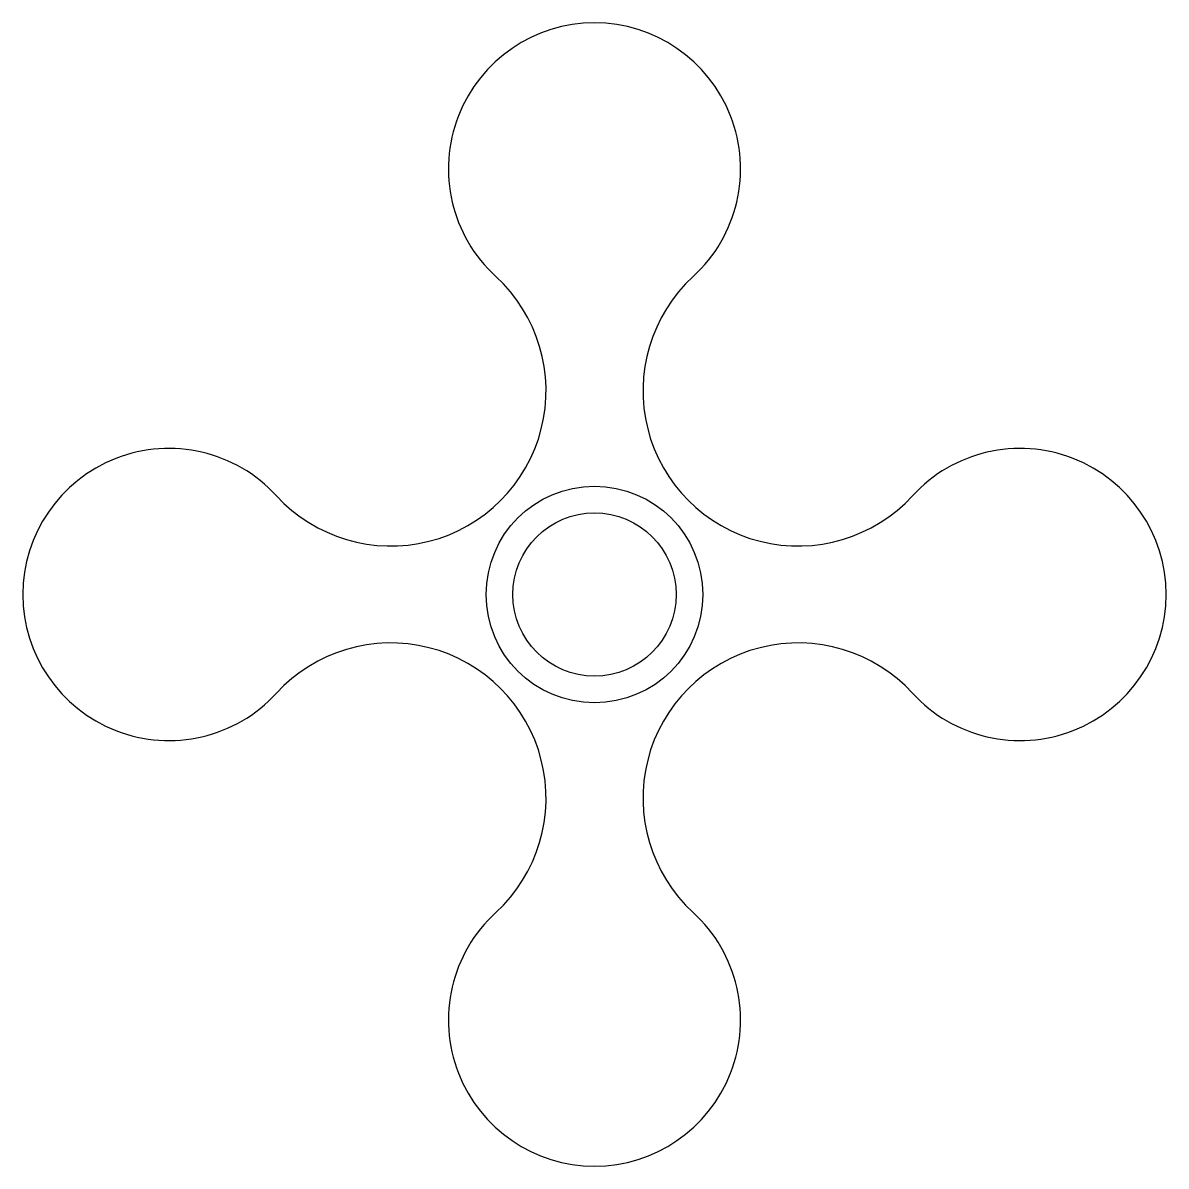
# Model space of a CAD drawing. Header units: millimetres. Extents: x -14.8 to 14.8, y -14.8 to 14.8.
import ezdxf

# ---------------------------------------------------------------- set-up
doc = ezdxf.new("R2010")
doc.units = ezdxf.units.MM
doc.layers.get('0').update_dxf_attribs({"linetype": 'CONTINUOUS'})

msp = doc.modelspace()

# ---------------------------------------------------------------- linework, layer by layer
for radius in [2.8, 2.11]:
    msp.add_circle((0.023, -0.004), radius)
for centre, radius, start, end in [((0.023, 10.996), 3.775, -47.4631, 227.4631), ((-5.24, 5.26), 4.011, -137.4631, 47.4631), ((5.287, 5.26), 4.011, 132.5369, 317.4631), ((-10.977, -0.004), 3.775, 42.5369, 317.4631), ((11.023, -0.004), 3.775, -137.4631, 137.4631), ((-5.24, -5.267), 4.011, -47.4631, 137.4631), ((5.287, -5.267), 4.011, 42.5369, 227.4631), ((0.023, -11.004), 3.775, -227.4631, 47.4631)]:
    msp.add_arc(centre, radius, start, end)

doc.saveas('drawing.dxf')
